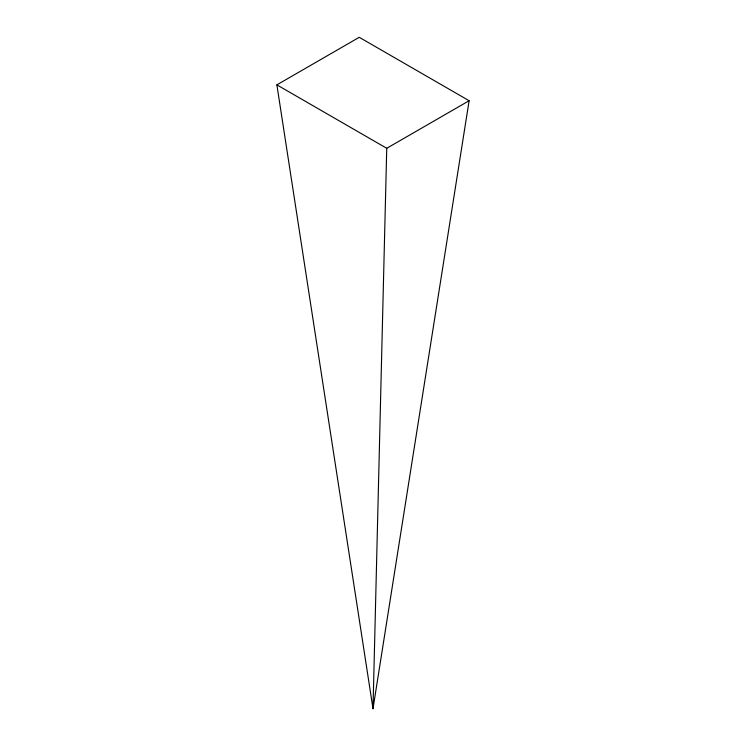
<?xml version="1.0" encoding="UTF-8"?>
<svg xmlns="http://www.w3.org/2000/svg" width="746" height="746" viewBox="0 0 746 746"><rect width="100%" height="100%" fill="white"/><g stroke="black" fill="none" stroke-linecap="round" stroke-linejoin="round"><path stroke-width="1.12" d="M469.122 100.729L386.745 148.295L373 708.7L276.878 84.858L359.255 37.3L469.122 100.729L373 708.7L372.953 706.369M276.878 84.858L386.745 148.295"/></g></svg>
